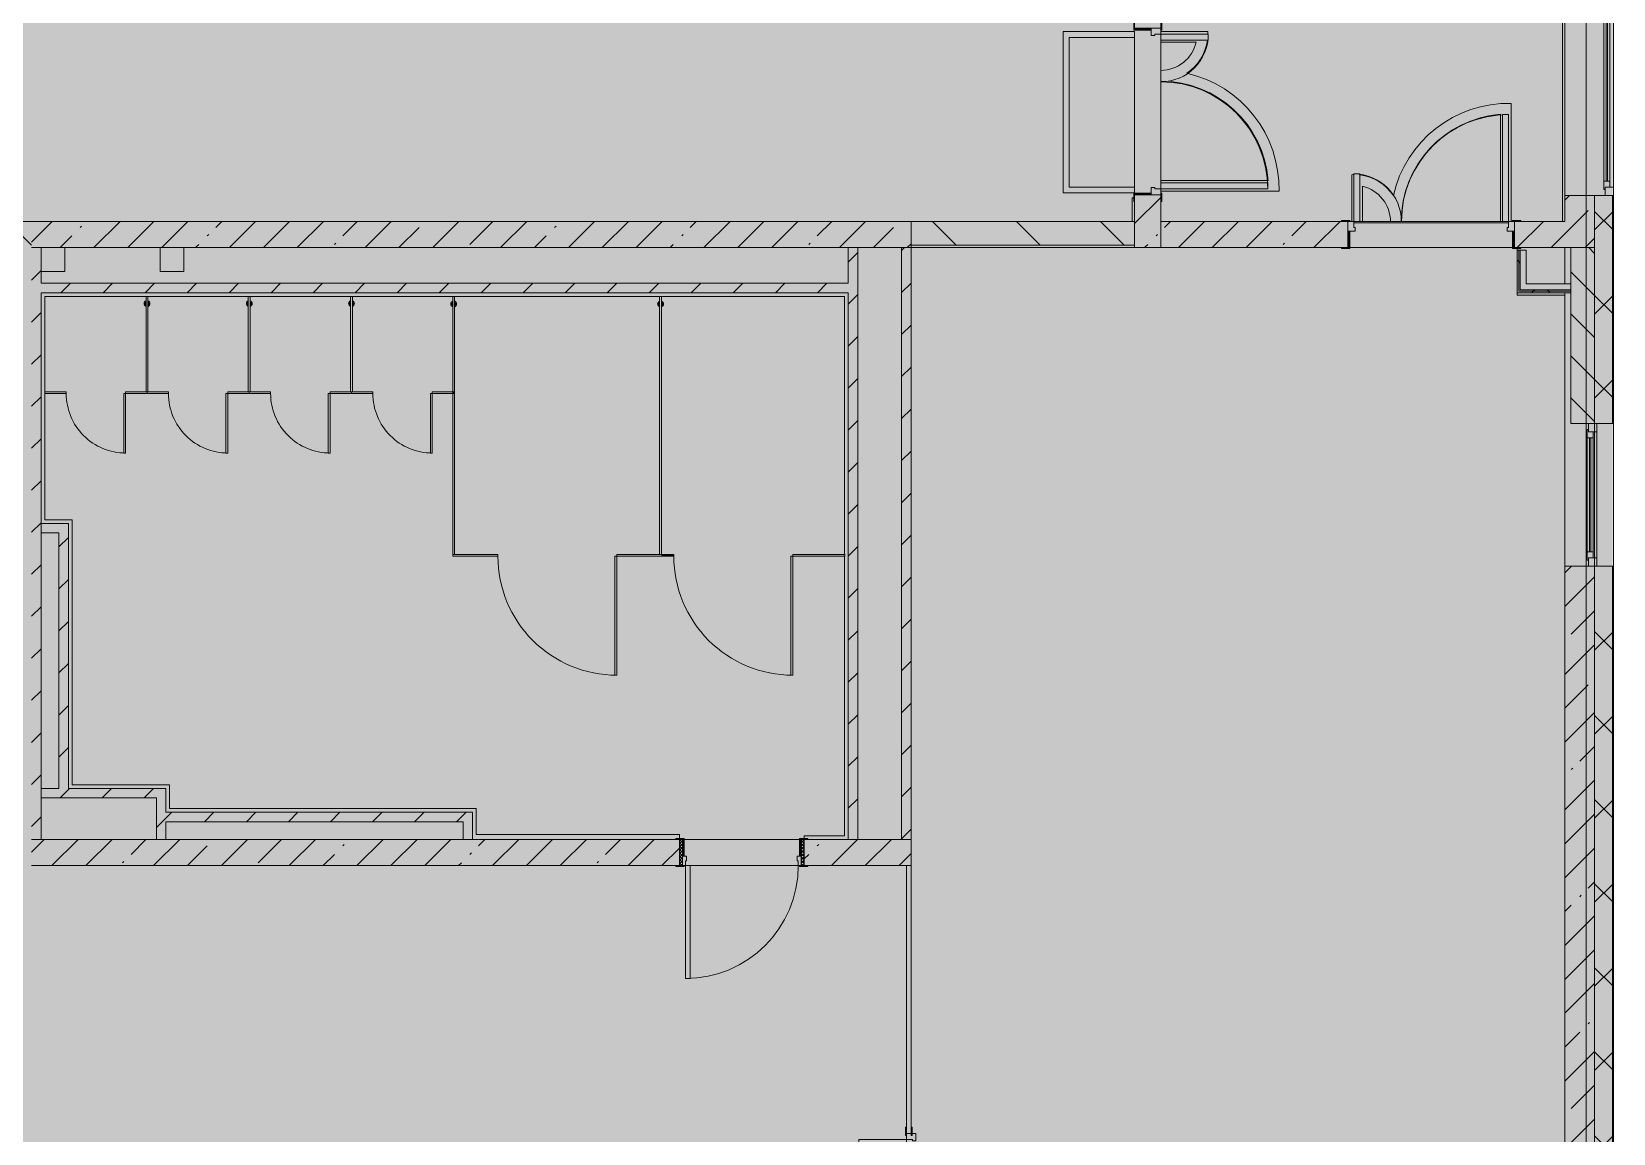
# Model space of a CAD drawing. Header units: millimetres. Extents: x 2623 to 210903, y -8553 to 29000.
# Drawn here: x 195823 to 209131, y 2927 to 12198 of the extents above; entities that cross this region are included whole.
import ezdxf

# ---------------------------------------------------------------- set-up
doc = ezdxf.new("R2010")
doc.units = ezdxf.units.MM
doc.linetypes.add('Осевая', pattern=[3175, 635, -476.25, 1587.5, -476.25])
doc.layers.add('A-DETL-GENF-6', color=7, linetype='Continuous', lineweight=9, true_color=0xc0c0c0, transparency=0.4)
for name, color, linetype, lineweight, true_color in [('A-DOOR-3', 7, 'Continuous', 5, 0xb7b7b7), ('A-DOOR-4', 7, 'Continuous', 5, 0xe2e2e2), ('A-DOOR-5', 7, 'Continuous', 5, 0xaaaaaa), ('A-DOOR-7', 7, 'Continuous', 5, 0x737373), ('A-DOOR-FRAM-3', 7, 'Continuous', 5, 0xe2e2e2), ('A-DOOR-FRAM-4', 7, 'Continuous', 5, 0xb7b7b7), ('A-DOOR-FRAM-5', 7, 'Continuous', 5, 0xaaaaaa), ('A-FLOR-2', 7, 'Continuous', 5, 0xb7b7b7), ('A-GENM-3', 7, 'Continuous', 5, 0x737373), ('A-GENM-4', 7, 'Continuous', 5, 0xe2ddcd), ('A-GLAZ-1', 7, 'Continuous', 5, 0x737373), ('A-WALL-5', 7, 'Continuous', 5, 0x737373), ('A-WALL-6', 7, 'Continuous', 9, 0x737373), ('I-WALL-3', 7, 'Continuous', 9, 0xe7e7e7), ('I-WALL-5', 7, 'Continuous', 5, 0x737373)]:
    doc.layers.add(name, color=color, linetype=linetype, lineweight=lineweight, true_color=true_color)
for name, color, linetype, lineweight in [('A-GLAZ-2', 7, 'Continuous', 5), ('A-WALL-4', 7, 'Continuous', 5), ('I-WALL-4', 7, 'Continuous', 5), ('Оси', 7, 'Continuous', 9), ('Оси-2', 7, 'Осевая', 9)]:
    doc.layers.add(name, color=color, linetype=linetype, lineweight=lineweight)
pattern_1 = [(45, (83893.37, 0), (-176.7767, 176.7767), [])]
pattern_2 = [(45, (83893.37, 0), (-285.1231, 285.1231), []), (45, (84178.5, 0), (-285.1231, 285.1231), [504.031, -100.806, 16.764, -84.042])]
pattern_3 = [(45, (83893.4, 0), (-530.33, 530.33), []), (135, (83893.4, 0), (-530.33, -530.33), [])]

# ---------------------------------------------------------------- blocks, each defined once
blk = doc.blocks.new('120_Окно_СКБ_1Ст - 120_Окно_СКБ_1Ст 1200х2500_h_ с форточкой 3-24161067-3_1_3_птичка')
at = {"layer": 'A-GLAZ-1'}
for p, q in [((-600, -127), (-600, -57)), ((-600, -57), (-530, -57)), ((600, -57), (-600, -57)), ((-530, -127), (-600, -127)), ((-600, -127), (-550, -127)), ((-530, -127), (-550, -127)), ((-550, -127), (-550, -137)), ((-530, -57), (-530, -127)), ((530, -87), (-530, -87)), ((-530, -87), (-530, -127)), ((-480, -137), (-480, -87)), ((-480, -107), (480, -107)), ((480, -117), (-480, -117)), ((480, -137), (480, -87)), ((530, -127), (530, -57)), ((530, -57), (600, -57)), ((530, -127), (530, -87)), ((600, -127), (530, -127)), ((550, -127), (530, -127)), ((550, -127), (600, -127)), ((550, -137), (550, -127)), ((600, -57), (600, -127)), ((-550, -137), (550, -137)), ((550, -137), (-550, -137))]:
    blk.add_line(p, q, dxfattribs=at)
blk = doc.blocks.new('110_Дверь_СКБ_2Ст - Д-5_п_ Из игровой в коридор-32679362-3_1_3_птичка')
at = {"layer": 'A-DOOR-4'}
for points in [[(612.5, 110), (662.5, 110), (662.5, 1010), (612.5, 1010), (612.5, 152.6)], [(-637.5, 110), (-587.5, 110), (-587.5, 510), (-637.5, 510)], [(712.5, -110), (712.5, 30), (697.5, 30), (697.5, -110)]]:
    blk.add_hatch(color=256, dxfattribs=at).paths.add_polyline_path(points)
h = blk.add_hatch(color=256, dxfattribs=at)
h.paths.add_polyline_path([(652.5, 30), (712.5, 30), (712.5, 110), (662.5, 110), (662.5, 60), (652.5, 60)])
h.paths.add_polyline_path([(-687.5, 30), (-627.5, 30), (-627.5, 60), (-637.5, 60), (-637.5, 110), (-687.5, 110)])
at = {"layer": 'A-DOOR-FRAM-3'}
for points in [[(-672.5, 110), (-672.5, 118), (-742.5, 118), (-742.5, 110)], [(-672.5, -110), (-672.5, 30), (-687.5, 30), (-687.5, -110)], [(767.5, 110), (767.5, 118), (697.5, 118), (697.5, 110), (761.2, 110)], [(-672.5, -118), (-672.5, -110), (-742.5, -110), (-742.5, -118)], [(767.5, -118), (767.5, -110), (697.5, -110), (697.5, -118), (761.2, -118)]]:
    blk.add_hatch(color=256, dxfattribs=at).paths.add_polyline_path(points)
at = {"layer": 'A-DOOR-3'}
for p, q in [((662.5, 1010), (612.5, 1010)), ((612.5, 1010), (612.5, 110)), ((662.5, 110), (662.5, 1010)), ((-637.5, 510), (-637.5, 110)), ((-587.5, 510), (-637.5, 510)), ((-587.5, 110), (-587.5, 510)), ((-637.5, 110), (-587.5, 110)), ((612.5, 110), (662.5, 110))]:
    blk.add_line(p, q, dxfattribs=at)
for centre, radius, start, end in [((662.5, 110), 900, 90, 180), ((-637.5, 110), 400, 360, 90)]:
    blk.add_arc(centre, radius, start, end, dxfattribs=at)
at = {"layer": 'A-DOOR-FRAM-4'}
for p, q in [((-672.5, 118), (-742.5, 118)), ((-742.5, 118), (-742.5, 110)), ((-742.5, 110), (-672.5, 110)), ((-637.5, 110), (-687.5, 110)), ((-687.5, 110), (-687.5, 30)), ((-687.5, 30), (-627.5, 30)), ((-672.5, 30), (-687.5, 30)), ((-687.5, 30), (-687.5, -110)), ((-672.5, 110), (-672.5, 118)), ((-672.5, -110), (-672.5, 30)), ((-637.5, 60), (-637.5, 110)), ((-627.5, 60), (-637.5, 60)), ((-627.5, 30), (-627.5, 60)), ((662.5, 60), (652.5, 60)), ((652.5, 60), (652.5, 30)), ((652.5, 30), (712.5, 30)), ((662.5, 110), (662.5, 60)), ((712.5, 110), (662.5, 110)), ((767.5, 118), (697.5, 118)), ((697.5, 118), (697.5, 110)), ((697.5, 110), (767.5, 110)), ((712.5, 30), (697.5, 30)), ((697.5, 30), (697.5, -110)), ((712.5, 30), (712.5, 110)), ((712.5, -110), (712.5, 30)), ((767.5, 110), (767.5, 118)), ((-672.5, -110), (-742.5, -110)), ((-742.5, -110), (-742.5, -118)), ((-742.5, -118), (-672.5, -118)), ((-687.5, -110), (-672.5, -110)), ((-672.5, -118), (-672.5, -110)), ((697.5, -110), (712.5, -110)), ((767.5, -110), (697.5, -110)), ((697.5, -110), (697.5, -118)), ((697.5, -118), (767.5, -118)), ((767.5, -118), (767.5, -110))]:
    blk.add_line(p, q, dxfattribs=at)
blk = doc.blocks.new('110_Дверь_СКБ_2Ст - Д-1_л_Лестничная клетка EIS60 2-32142534-3_1_3_птичка')
at = {"layer": 'A-DOOR-4'}
for points in [[(612, 110), (662, 110), (662, 1010), (612, 1010), (612, 603)], [(-588, 110), (-588, 510), (-638, 510), (-638, 110)], [(712, -110), (712, 30), (698, 25), (698, -110)]]:
    blk.add_hatch(color=256, dxfattribs=at).paths.add_polyline_path(points)
h = blk.add_hatch(color=256, dxfattribs=at)
h.paths.add_polyline_path([(652, 30), (712, 30), (712, 110), (662, 110), (662, 60), (652, 60)])
h.paths.add_polyline_path([(-688, 30), (-628, 30), (-628, 60), (-638, 60), (-638, 110), (-688, 110)])
at = {"layer": 'A-DOOR-FRAM-3'}
for points in [[(-672, 110), (-672, 118), (-742, 118), (-742, 110)], [(-672, -110), (-672, 30), (-688, 25), (-688, -110)], [(768, 110), (768, 118), (698, 118), (698, 110)], [(-672, -118), (-672, -110), (-742, -110), (-742, -118)], [(768, -118), (768, -110), (698, -110), (698, -118)]]:
    blk.add_hatch(color=256, dxfattribs=at).paths.add_polyline_path(points)
at = {"layer": 'A-DOOR-3'}
for p, q in [((662, 1010), (612, 1010)), ((612, 1010), (612, 110)), ((662, 110), (662, 1010)), ((-638, 510), (-638, 110)), ((-588, 510), (-638, 510)), ((-588, 110), (-588, 510)), ((-638, 110), (-588, 110)), ((612, 110), (662, 110))]:
    blk.add_line(p, q, dxfattribs=at)
for centre, radius, start, end in [((662, 110), 900, 90, 180), ((-638, 110), 400, 360, 90)]:
    blk.add_arc(centre, radius, start, end, dxfattribs=at)
at = {"layer": 'A-DOOR-FRAM-4'}
for p, q in [((-672, 118), (-742, 118)), ((-742, 118), (-742, 110)), ((-742, 110), (-672, 110)), ((-638, 110), (-688, 110)), ((-688, 110), (-688, 30)), ((-688, 30), (-628, 30)), ((-672, 30), (-688, 30)), ((-688, 30), (-688, -110)), ((-672, 110), (-672, 118)), ((-672, -110), (-672, 30)), ((-638, 60), (-638, 110)), ((-628, 60), (-638, 60)), ((-628, 30), (-628, 60)), ((662, 60), (652, 60)), ((652, 60), (652, 30)), ((652, 30), (712, 30)), ((662, 110), (662, 60)), ((712, 110), (662, 110)), ((768, 118), (698, 118)), ((698, 118), (698, 110)), ((698, 110), (768, 110)), ((712, 30), (698, 30)), ((698, 30), (698, -110)), ((712, 30), (712, 110)), ((712, -110), (712, 30)), ((768, 110), (768, 118)), ((-672, -110), (-742, -110)), ((-742, -110), (-742, -118)), ((-742, -118), (-672, -118)), ((-688, -110), (-672, -110)), ((-672, -118), (-672, -110)), ((698, -110), (712, -110)), ((768, -110), (698, -110)), ((698, -110), (698, -118)), ((698, -118), (768, -118)), ((768, -118), (768, -110))]:
    blk.add_line(p, q, dxfattribs=at)
blk = doc.blocks.new('110_Дверь_СКБ_1Ст_Внутренняя1 - Д-7а_л__950x2100h_Туалет-V84-3_1_3_птичка')
at = {"layer": 'A-DOOR-4'}
h = blk.add_hatch(color=256, dxfattribs=at)
h.paths.add_polyline_path([(-487.5, 110), (-487.5, 30), (-452.5, 30), (-452.5, 70), (-462.5, 70), (-462.5, 110), (-476.9, 110)])
h.paths.add_polyline_path([(512.5, 110), (487.5, 110), (487.5, 70), (477.5, 70), (477.5, 30), (512.5, 30)])
at = {"layer": 'A-DOOR-5'}
h = blk.add_hatch(dxfattribs=at)
h.set_pattern_fill('FP_15', color=256, style=0, pattern_type=2)
h.set_pattern_definition([(135, (1776.41, 174.685), (-14.14214, -14.14214), []), (225, (1776.41, 174.685), (14.14214, -14.14214), [])])
h.paths.add_polyline_path([(537.5, 110), (512.5, 110), (512.5, -110), (537.5, -110)])
at = {"layer": 'A-DOOR-FRAM-3'}
for points in [[(487.5, 1060), (447.5, 1060), (447.5, 110), (487.5, 110), (487.5, 1010.4)], [(-472.5, 118), (-542.5, 118), (-542.5, 110), (-472.5, 110)], [(-476.9, 30), (-487.5, 30), (-487.5, -110), (-472.5, -110), (-472.5, 30)], [(567.5, 118), (497.5, 118), (497.5, 110), (567.5, 110)], [(512.5, 30), (497.5, 30), (497.5, -110), (512.5, -110)], [(-472.5, -110), (-542.5, -110), (-542.5, -118), (-472.5, -118)], [(567.5, -110), (497.5, -110), (497.5, -118), (567.5, -118)]]:
    blk.add_hatch(color=256, dxfattribs=at).paths.add_polyline_path(points)
at = {"layer": 'A-DOOR-FRAM-5'}
h = blk.add_hatch(dxfattribs=at)
h.set_pattern_fill('FP_16', color=256, style=0, pattern_type=2)
h.set_pattern_definition([(45, (-346.384, 174.685), (-14.1421, 14.1421), []), (135, (-346.384, 174.685), (-14.1421, -14.1421), [])])
h.paths.add_polyline_path([(-487.5, 110), (-512.5, 110), (-512.5, -110), (-487.5, -110)])
at = {"layer": 'A-DOOR-3'}
for p, q in [((487.5, 1060), (447.5, 1060)), ((447.5, 1060), (447.5, 110)), ((487.5, 110), (487.5, 1060)), ((447.5, 110), (487.5, 110))]:
    blk.add_line(p, q, dxfattribs=at)
blk.add_arc((487.5, 110), 950, 90, 180, dxfattribs=at)
at = {"layer": 'A-DOOR-FRAM-4'}
for p, q in [((-472.5, 118), (-542.5, 118)), ((-542.5, 118), (-542.5, 110)), ((-542.5, 110), (-472.5, 110)), ((-487.5, 110), (-512.5, 110)), ((-512.5, 110), (-512.5, -110)), ((-462.5, 110), (-487.5, 110)), ((-487.5, 110), (-487.5, 30)), ((-487.5, -110), (-487.5, 110)), ((-472.5, 110), (-487.5, 110)), ((-487.5, 110), (-487.5, 109)), ((-487.5, 109), (-472.5, 109)), ((-487.5, 30), (-452.5, 30)), ((-472.5, 30), (-487.5, 30)), ((-487.5, 30), (-487.5, -110)), ((-472.5, 110), (-472.5, 118)), ((-472.5, 109), (-472.5, 110)), ((-472.5, -110), (-472.5, 30)), ((-462.5, 70), (-462.5, 110)), ((-452.5, 70), (-462.5, 70)), ((-452.5, 30), (-452.5, 70)), ((487.5, 70), (477.5, 70)), ((477.5, 70), (477.5, 30)), ((477.5, 30), (512.5, 30)), ((487.5, 110), (487.5, 70)), ((512.5, 110), (487.5, 110)), ((567.5, 118), (497.5, 118)), ((497.5, 118), (497.5, 110)), ((512.5, 110), (497.5, 110)), ((497.5, 110), (497.5, 109)), ((497.5, 110), (567.5, 110)), ((497.5, 109), (512.5, 109)), ((512.5, 30), (497.5, 30)), ((497.5, 30), (497.5, -110)), ((512.5, 30), (512.5, 110)), ((537.5, 110), (512.5, 110)), ((512.5, 110), (512.5, -110)), ((512.5, 109), (512.5, 110)), ((512.5, -110), (512.5, 30)), ((537.5, -110), (537.5, 110)), ((567.5, 110), (567.5, 118)), ((-472.5, -110), (-542.5, -110)), ((-542.5, -110), (-542.5, -118)), ((-542.5, -118), (-472.5, -118)), ((-512.5, -110), (-487.5, -110)), ((-487.5, -110), (-472.5, -110)), ((-472.5, -118), (-472.5, -110)), ((497.5, -110), (512.5, -110)), ((567.5, -110), (497.5, -110)), ((497.5, -110), (497.5, -118)), ((497.5, -118), (567.5, -118)), ((512.5, -110), (537.5, -110)), ((567.5, -118), (567.5, -110))]:
    blk.add_line(p, q, dxfattribs=at)
blk = doc.blocks.new('120_Окно_СКБ_2Ст_Фрамуга сверху - 120_Окно_СКБ_2Ст_2300х2500_h_ ДОО 2-24160916-3_1_3_птичка')
at = {"layer": 'A-GLAZ-1'}
for p, q in [((-1150, 13), (-1150, 78)), ((-1080, 13), (-1150, 13)), ((-1150, 13), (-540, 13)), ((-1080, 78), (-1080, 13)), ((-590, 53), (-1080, 53)), ((-590, 43), (-1080, 43)), ((-1080, 13), (-540, 13)), ((-590, 13), (-590, 78)), ((-520, 13), (-590, 13)), ((-520, 13), (-540, 13)), ((-540, 13), (-540, 3)), ((-540, 3), (1100, 3)), ((1100, 3), (-540, 3)), ((-520, 78), (-520, 13)), ((1080, 53), (-520, 53)), ((-520, 53), (-520, 13)), ((-470, 3), (-470, 53)), ((-470, 33), (1030, 33)), ((1030, 23), (-470, 23)), ((1030, 3), (1030, 53)), ((1080, 13), (1080, 78)), ((1080, 13), (1080, 53)), ((1150, 13), (1080, 13)), ((1100, 13), (1080, 13)), ((1100, 13), (1150, 13)), ((1100, 3), (1100, 13)), ((1150, 78), (1150, 13))]:
    blk.add_line(p, q, dxfattribs=at)
at = {"layer": 'A-GLAZ-2'}
for p, q in [((-1150, 83), (-1080, 83)), ((1150, 83), (-1150, 83)), ((-1080, 83), (1080, 83)), ((-590, 83), (-520, 83)), ((1080, 83), (1150, 83))]:
    blk.add_line(p, q, dxfattribs=at)
blk = doc.blocks.new('131_Сантехническая перегородка_Дверь 5 - СД-1-V196-3_1_3_птичка')
at = {"layer": 'A-GENM-4'}
for points in [[(70, 8), (70, -8), (250, -8), (250, 8)], [(750, 8), (750, -8), (930, -8), (930, 8)]]:
    blk.add_hatch(color=256, dxfattribs=at).paths.add_polyline_path(points)
at = {"layer": 'A-DOOR-7'}
for p, q in [((266, 508), (250, 508)), ((250, 8), (250, 508)), ((266, 8), (266, 508)), ((266, 8), (250, 8))]:
    blk.add_line(p, q, dxfattribs=at)
blk.add_arc((250, 8), 500, 360, 90, dxfattribs=at)
at = {"layer": 'A-GENM-3'}
for p, q in [((250, 8), (70, 8)), ((70, 8), (70, -8)), ((250, -8), (250, 8)), ((930, 8), (750, 8)), ((750, 8), (750, -8)), ((930, -8), (930, 8)), ((70, -8), (250, -8)), ((750, -8), (930, -8))]:
    blk.add_line(p, q, dxfattribs=at)
blk = doc.blocks.new('131_Сантехническая перегородка 6 - СП-1-V194-3_1_3_птичка')
at = {"layer": 'A-GENM-4'}
blk.add_hatch(color=256, dxfattribs=at).paths.add_polyline_path([(800, 8), (0, 8), (0, -8), (800, -8)])
at = {"layer": 'A-GENM-3'}
for p, q in [((800, 8), (0, 8)), ((0, 8), (0, -8)), ((800, -8), (800, 8)), ((0, -8), (800, -8))]:
    blk.add_line(p, q, dxfattribs=at)
at = {"layer": 'A-GENM-3', "flags": 128}
for points in [[(71, 8), (71, 9), (71, 9), (70, 9), (70, 10), (70, 10), (69, 11), (69, 11), (68, 12), (68, 12), (67, 12), (67, 13), (66, 13), (66, 13), (65, 14), (65, 14), (64, 14), (64, 14), (63, 14), (62, 15), (62, 15), (61, 15), (61, 15), (60, 15), (59, 15), (59, 15), (58, 15), (58, 15), (57, 15), (56, 15), (56, 15), (55, 15), (55, 15), (54, 14), (54, 14), (53, 14), (52, 14), (52, 13), (51, 13), (51, 13), (50, 13), (50, 12), (49, 12), (49, 11), (48, 11), (48, 11), (48, 10), (47, 10), (47, 9), (46, 9), (46, 8), (46, 8)], [(46, -8), (46, -9), (47, -9), (47, -9), (47, -10), (48, -10), (48, -11), (49, -11), (49, -12), (50, -12), (50, -12), (51, -13), (51, -13), (52, -13), (52, -14), (53, -14), (53, -14), (54, -14), (54, -14), (55, -15), (56, -15), (56, -15), (57, -15), (57, -15), (58, -15), (59, -15), (59, -15), (60, -15), (60, -15), (61, -15), (62, -15), (62, -15), (63, -15), (63, -14), (64, -14), (64, -14), (65, -14), (66, -13), (66, -13), (67, -13), (67, -13), (68, -12), (68, -12), (69, -11), (69, -11), (69, -11), (70, -10), (70, -10), (71, -9), (71, -9), (71, -8), (71, -8)]]:
    blk.add_lwpolyline(points, dxfattribs=at)
at = {"layer": 'A-GENM-3'}
for radius, start, end in [(24.6, 19.9113, 160.0887), (17.6, 45, 135), (17.6, 45, 135), (15.1, 45, 135), (24.6, 199.9113, 340.0887), (17.6, 225, 315), (17.6, 225, 315), (15.1, 225, 315)]:
    blk.add_arc((59, 0), radius, start, end, dxfattribs=at)
blk = doc.blocks.new('131_Сантехническая перегородка 7 - СП-1-V193-3_1_3_птичка')
at = {"layer": 'A-GENM-4'}
blk.add_hatch(color=256, dxfattribs=at).paths.add_polyline_path([(2166, 8), (-4, 8), (-4, -8), (2166, -8)])
at = {"layer": 'A-GENM-3'}
for p, q in [((2166, 8), (-4, 8)), ((-4, 8), (-4, -8)), ((2166, -8), (2166, 8)), ((-4, -8), (2166, -8))]:
    blk.add_line(p, q, dxfattribs=at)
at = {"layer": 'A-GENM-3', "flags": 128}
for points in [[(71, 8), (71, 9), (71, 9), (70, 9), (70, 10), (70, 10), (69, 11), (69, 11), (68, 12), (68, 12), (67, 12), (67, 13), (66, 13), (66, 13), (65, 14), (65, 14), (64, 14), (64, 14), (63, 14), (62, 15), (62, 15), (61, 15), (61, 15), (60, 15), (59, 15), (59, 15), (58, 15), (58, 15), (57, 15), (56, 15), (56, 15), (55, 15), (55, 15), (54, 14), (54, 14), (53, 14), (52, 14), (52, 13), (51, 13), (51, 13), (50, 13), (50, 12), (49, 12), (49, 11), (48, 11), (48, 11), (48, 10), (47, 10), (47, 9), (46, 9), (46, 8), (46, 8)], [(46, -8), (46, -9), (47, -9), (47, -9), (47, -10), (48, -10), (48, -11), (49, -11), (49, -12), (50, -12), (50, -12), (51, -13), (51, -13), (52, -13), (52, -14), (53, -14), (53, -14), (54, -14), (54, -14), (55, -15), (56, -15), (56, -15), (57, -15), (57, -15), (58, -15), (59, -15), (59, -15), (60, -15), (60, -15), (61, -15), (62, -15), (62, -15), (63, -15), (63, -14), (64, -14), (64, -14), (65, -14), (66, -13), (66, -13), (67, -13), (67, -13), (68, -12), (68, -12), (69, -11), (69, -11), (69, -11), (70, -10), (70, -10), (71, -9), (71, -9), (71, -8), (71, -8)]]:
    blk.add_lwpolyline(points, dxfattribs=at)
at = {"layer": 'A-GENM-3'}
for radius, start, end in [(24.6, 19.9113, 160.0887), (17.6, 45, 135), (17.6, 45, 135), (15.1, 45, 135), (24.6, 199.9113, 340.0887), (17.6, 225, 315), (17.6, 225, 315), (15.1, 225, 315)]:
    blk.add_arc((59, 0), radius, start, end, dxfattribs=at)
blk = doc.blocks.new('131_Сантехническая перегородка_Дверь МГН - СД-1-V195-3_1_3_птичка')
at = {"layer": 'A-GENM-4'}
for points in [[(-370, 8), (-370, -8), (10, -8), (10, 8)], [(1010, 8), (1010, -8), (1390, -8), (1390, 8), (1256, 8)]]:
    blk.add_hatch(color=256, dxfattribs=at).paths.add_polyline_path(points)
at = {"layer": 'A-DOOR-7'}
for p, q in [((10, 1008), (26, 1008)), ((10, 8), (10, 1008)), ((26, 8), (26, 1008)), ((10, 8), (26, 8))]:
    blk.add_line(p, q, dxfattribs=at)
blk.add_arc((10, 8), 1000, 360, 90, dxfattribs=at)
at = {"layer": 'A-GENM-3'}
for p, q in [((10, 8), (-370, 8)), ((-370, 8), (-370, -8)), ((10, -8), (10, 8)), ((1390, 8), (1010, 8)), ((1010, 8), (1010, -8)), ((1390, -8), (1390, 8)), ((-370, -8), (10, -8)), ((1010, -8), (1390, -8))]:
    blk.add_line(p, q, dxfattribs=at)
blk = doc.blocks.new('131_Сантехническая перегородка_Дверь МГН 2 - СД-1-V197-3_1_3_птичка')
at = {"layer": 'A-GENM-4'}
for points in [[(-430, 8), (-430, -8), (10, -8), (10, 8)], [(1010, 8), (1010, -8), (1110, -8), (1110, 8)]]:
    blk.add_hatch(color=256, dxfattribs=at).paths.add_polyline_path(points)
at = {"layer": 'A-DOOR-7'}
for p, q in [((10, 1008), (26, 1008)), ((10, 8), (10, 1008)), ((26, 8), (26, 1008)), ((10, 8), (26, 8))]:
    blk.add_line(p, q, dxfattribs=at)
blk.add_arc((10, 8), 1000, 360, 90, dxfattribs=at)
at = {"layer": 'A-GENM-3'}
for p, q in [((10, 8), (-430, 8)), ((-430, 8), (-430, -8)), ((10, -8), (10, 8)), ((1110, 8), (1010, 8)), ((1010, 8), (1010, -8)), ((1110, -8), (1110, 8)), ((-430, -8), (10, -8)), ((1010, -8), (1110, -8))]:
    blk.add_line(p, q, dxfattribs=at)
blk = doc.blocks.new('110_Дверь_СКБ_2Ст - Д-5_п__в составе перегородки _не входит в спец__-32680317-3_1_3_птичка')
at = {"layer": 'A-DOOR-4'}
h = blk.add_hatch(color=256, dxfattribs=at)
h.paths.add_polyline_path([(712, -20), (712, 60), (652, 60), (652, 30), (662, 30), (662, -20)])
h.paths.add_polyline_path([(-628, 60), (-688, 60), (-688, -20), (-638, -20), (-638, 30), (-628, 30)])
for points in [[(-588, -420), (-588, -20), (-638, -20), (-638, -420)], [(662, -920), (662, -20), (612, -20), (612, -920)]]:
    blk.add_hatch(color=256, dxfattribs=at).paths.add_polyline_path(points)
at = {"layer": 'A-DOOR-FRAM-3'}
for points in [[(-673, 28), (-743, 28), (-743, 20), (-673, 20)], [(767, 28), (697, 28), (697, 20), (767, 20)], [(-673, -20), (-743, -20), (-743, -28), (-673, -28)], [(767, -20), (697, -20), (697, -28), (767, -24)]]:
    blk.add_hatch(color=256, dxfattribs=at).paths.add_polyline_path(points)
at = {"layer": 'A-DOOR-3'}
for p, q in [((-638, -20), (-588, -20)), ((-638, -420), (-638, -20)), ((-588, -20), (-588, -420)), ((612, -20), (662, -20)), ((612, -920), (612, -20)), ((662, -20), (662, -920)), ((-588, -420), (-638, -420)), ((662, -920), (612, -920))]:
    blk.add_line(p, q, dxfattribs=at)
for centre, radius, start, end in [((-638, -20), 400, 270, 0), ((662, -20), 900, 180, 270)]:
    blk.add_arc(centre, radius, start, end, dxfattribs=at)
at = {"layer": 'A-DOOR-FRAM-4'}
for p, q in [((-743, 28), (-673, 28)), ((-743, 20), (-743, 28)), ((-673, 20), (-743, 20)), ((-688, 60), (-628, 60)), ((-688, -20), (-688, 60)), ((-688, 20), (-673, 20)), ((-688, 19), (-688, 20)), ((-673, 19), (-688, 19)), ((-673, 28), (-673, 20)), ((-673, 20), (-673, 19)), ((-638, 30), (-638, -20)), ((-628, 30), (-638, 30)), ((-628, 60), (-628, 30)), ((652, 60), (712, 60)), ((652, 30), (652, 60)), ((662, 30), (652, 30)), ((662, -20), (662, 30)), ((697, 20), (697, 28)), ((697, 28), (767, 28)), ((697, 19), (697, 20)), ((697, 20), (712, 20)), ((767, 20), (697, 20)), ((712, 19), (697, 19)), ((712, 60), (712, -20)), ((712, 20), (712, 19)), ((767, 28), (767, 20)), ((-743, -20), (-673, -20)), ((-743, -28), (-743, -20)), ((-673, -28), (-743, -28)), ((-638, -20), (-688, -20)), ((-673, -20), (-673, -28)), ((712, -20), (662, -20)), ((697, -28), (697, -20)), ((697, -20), (767, -20)), ((766, -28), (697, -28))]:
    blk.add_line(p, q, dxfattribs=at)

msp = doc.modelspace()

# ---------------------------------------------------------------- hatches: boundary and pattern name
at = {"layer": 'A-DETL-GENF-6'}
msp.add_hatch(color=256, dxfattribs=at).paths.add_polyline_path([(209126.4, -258), (209126.4, 21479), (177226.4, 21479), (177226.4, 27379), (168463.4, 27379), (168463.4, 10208.3), (173103.4, 10208.3), (173103.4, -258), (207881, -258)])
at = {"layer": 'A-WALL-4'}
h = msp.add_hatch(dxfattribs=at)
h.set_pattern_fill('FP_73', color=256, style=0, pattern_type=2)
h.set_pattern_definition([(45, (83893.37, 0), (-353.5534, 353.5534), []), (135, (83893.37, 0), (-353.5534, -353.5534), [])])
h.paths.add_polyline_path([(209114.6, -250), (209123.4, -250), (209123.4, 7700), (208973.4, 7700), (208973.4, -250), (209098.8, -250)])
h.paths.add_polyline_path([(209123.4, 8900), (209123.4, 10820), (208973.4, 10820), (208973.4, 8900)])
h.paths.add_polyline_path([(209123.4, 13120), (209123.4, 21400), (208973.4, 21400), (208973.4, 13120)])
h = msp.add_hatch(dxfattribs=at)
h.set_pattern_fill('FP_71', color=256, style=0, pattern_type=2)
h.set_pattern_definition([(135, (83893.37, 0), (-176.7767, -176.7767), [])])
h.paths.add_polyline_path([(208973.4, 8900), (208973.4, 10380), (208773.4, 10380), (208773.4, 8900)])
at = {"layer": 'I-WALL-3'}
for points in [[(208398.4, 10025), (208398.4, 10360), (208348.4, 10360), (208348.4, 10025)], [(208773.4, 10025), (208773.4, 10075), (208398.4, 10075), (208398.4, 10025)]]:
    msp.add_hatch(color=256, dxfattribs=at).paths.add_polyline_path(points)
at = {"layer": 'I-WALL-4'}
h = msp.add_hatch(dxfattribs=at)
h.set_pattern_fill('FP_69', color=256, style=0, pattern_type=2)
h.set_pattern_definition(pattern_2)
h.paths.add_polyline_path([(208723.4, 10600), (208973.4, 10600), (208973.4, 10820), (208723.4, 10820), (208723.4, 10642.6)])
h.paths.add_polyline_path([(208973.4, 13120), (208973.4, 21400), (208723.4, 21400), (208723.4, 13120)])
h = msp.add_hatch(dxfattribs=at)
h.set_pattern_fill('FP_69', color=256, style=0, pattern_type=2)
h.set_pattern_definition(pattern_2)
h.paths.add_polyline_path([(205103.4, 10380), (205323.4, 10380), (205323.4, 10825), (205103.4, 10825), (205103.4, 10400)])
h.paths.add_polyline_path([(205323.4, 12225), (205323.4, 13400), (205103.4, 13400), (205103.4, 12225), (205273.4, 12225)])
h.paths.add_polyline_path([(205103.4, 13900), (205323.4, 13900), (205323.4, 18600), (205103.4, 18600), (205103.4, 14691.7)])
h.paths.add_polyline_path([(205323, 19100), (205323.4, 19100), (205323.4, 19110), (205103.4, 19110), (205103.4, 19100)])
h = msp.add_hatch(dxfattribs=at)
h.set_pattern_fill('FP_72', color=256, style=0, pattern_type=2)
h.set_pattern_definition([(135, (83893.37, 0), (-353.5534, -353.5534), [])])
h.paths.add_polyline_path([(204152.1, 10400), (205103.4, 10400), (205103.4, 10600), (203223.4, 10600), (203223.4, 10400)])
h.paths.add_polyline_path([(193485.3, 10400), (194123.4, 10400), (194123.4, 10600), (192998.4, 10600), (192998.4, 10400), (193198.4, 10400)])
h.paths.add_polyline_path([(191598.4, 10400), (191598.4, 10600), (191243.4, 10600), (191243.4, 10400), (191543.4, 10400)])
h.paths.add_polyline_path([(195762.3, 10400), (195823.4, 10400), (195823.4, 10600), (195073.4, 10600), (195073.4, 10400), (195103.4, 10400)])
h = msp.add_hatch(dxfattribs=at)
h.set_pattern_fill('FP_69', color=256, style=0, pattern_type=2)
h.set_pattern_definition(pattern_2)
h.paths.add_polyline_path([(203223.4, 10380), (203223.4, 10600), (195823.4, 10600), (195823.4, 10380), (200423.3, 10380)])
h = msp.add_hatch(dxfattribs=at)
h.set_pattern_fill('FP_69', color=256, style=0, pattern_type=2)
h.set_pattern_definition(pattern_2)
h.paths.add_polyline_path([(206016.5, 10380), (206898.4, 10380), (206898.4, 10600), (205323.4, 10600), (205323.4, 10380)])
h.paths.add_polyline_path([(208973.4, 10380), (208973.4, 10600), (208298.4, 10600), (208298.4, 10380), (208813.2, 10380)])
h = msp.add_hatch(dxfattribs=at)
h.set_pattern_fill('FP_74', color=256, style=0, pattern_type=2)
h.set_pattern_definition(pattern_1)
h.paths.add_polyline_path([(195903.4, 5400), (195903.4, 10380), (195823.4, 10380), (195823.4, 5400)])
h = msp.add_hatch(dxfattribs=at)
h.set_pattern_fill('FP_74', color=256, style=0, pattern_type=2)
h.set_pattern_definition(pattern_1)
h.paths.add_polyline_path([(202773.4, 5400), (202773.4, 10380), (202693.4, 10380), (202693.4, 5400), (202753.8, 5400)])
h = msp.add_hatch(dxfattribs=at)
h.set_pattern_fill('FP_74', color=256, style=0, pattern_type=2)
h.set_pattern_definition(pattern_1)
h.paths.add_polyline_path([(203223.4, 5400), (203223.4, 10380), (203143.4, 10380), (203143.4, 5400), (203219.9, 5400)])
h = msp.add_hatch(dxfattribs=at)
h.set_pattern_fill('FP_144', color=256, style=0, pattern_type=2)
h.set_pattern_definition(pattern_3)
h.paths.add_polyline_path([(208335.9, 10000), (208335.9, 10360), (208323.4, 10360), (208323.4, 10000)])
h = msp.add_hatch(dxfattribs=at)
h.set_pattern_fill('FP_144', color=256, style=0, pattern_type=2)
h.set_pattern_definition(pattern_3)
h.paths.add_polyline_path([(208348.4, 10012.5), (208347.1, 10360), (208335.9, 10360), (208335.9, 10012.5)])
h = msp.add_hatch(dxfattribs=at)
h.set_pattern_fill('FP_74', color=256, style=0, pattern_type=2)
h.set_pattern_definition(pattern_1)
h.paths.add_polyline_path([(202693.4, 10000), (202693.4, 10080), (195903.4, 10080), (195903.4, 10000), (200423.3, 10000)])
h = msp.add_hatch(dxfattribs=at)
h.set_pattern_fill('FP_144', color=256, style=0, pattern_type=2)
h.set_pattern_definition(pattern_3)
h.paths.add_polyline_path([(208335.9, 10000), (208773.4, 10000), (208773.4, 10012.5), (208335.9, 10012.5)])
h = msp.add_hatch(dxfattribs=at)
h.set_pattern_fill('FP_144', color=256, style=0, pattern_type=2)
h.set_pattern_definition(pattern_3)
h.paths.add_polyline_path([(208773.4, 10012.5), (208773.4, 10025), (208348.4, 10025), (208348.4, 10012.5), (208398.4, 10012.5)])
h = msp.add_hatch(dxfattribs=at)
h.set_pattern_fill('FP_74', color=256, style=0, pattern_type=2)
h.set_pattern_definition(pattern_1)
h.paths.add_polyline_path([(196133.4, 5830), (196133.4, 7980), (196053.4, 7980), (196053.4, 5830)])
h = msp.add_hatch(dxfattribs=at)
h.set_pattern_fill('FP_69', color=256, style=0, pattern_type=2)
h.set_pattern_definition(pattern_2)
h.paths.add_polyline_path([(208894.5, -100), (208973.4, -100), (208973.4, 7700), (208723.4, 7700), (208723.4, -100)])
h = msp.add_hatch(dxfattribs=at)
h.set_pattern_fill('FP_74', color=256, style=0, pattern_type=2)
h.set_pattern_definition(pattern_1)
h.paths.add_polyline_path([(194143.4, 6620), (194173.4, 6620), (194173.4, 6700), (193643.4, 6700), (193643.4, 6620)])
h.paths.add_polyline_path([(195123.4, 6620), (195823.4, 6620), (195823.4, 6700), (195123.4, 6700)])
h = msp.add_hatch(dxfattribs=at)
h.set_pattern_fill('FP_74', color=256, style=0, pattern_type=2)
h.set_pattern_definition(pattern_1)
h.paths.add_polyline_path([(196873.4, 5750), (196873.4, 5830), (195903.4, 5830), (195903.4, 5750), (196694.5, 5750)])
h = msp.add_hatch(dxfattribs=at)
h.set_pattern_fill('FP_74', color=256, style=0, pattern_type=2)
h.set_pattern_definition(pattern_1)
h.paths.add_polyline_path([(196873.4, 5400), (196953.4, 5400), (196953.4, 5830), (196873.4, 5830), (196873.4, 5750)])
h = msp.add_hatch(dxfattribs=at)
h.set_pattern_fill('FP_74', color=256, style=0, pattern_type=2)
h.set_pattern_definition(pattern_1)
h.paths.add_polyline_path([(199453.4, 5550), (199453.4, 5630), (196953.4, 5630), (196953.4, 5550)])
h = msp.add_hatch(dxfattribs=at)
h.set_pattern_fill('FP_74', color=256, style=0, pattern_type=2)
h.set_pattern_definition(pattern_1)
h.paths.add_polyline_path([(199533.4, 5400), (199533.4, 5630), (199453.4, 5630), (199453.4, 5400)])
h = msp.add_hatch(dxfattribs=at)
h.set_pattern_fill('FP_69', color=256, style=0, pattern_type=2)
h.set_pattern_definition(pattern_2)
h.paths.add_polyline_path([(202353.4, 5180), (203223.4, 5180), (203219.9, 5400), (202323.4, 5400), (202323.4, 5180)])
h.paths.add_polyline_path([(195823.4, 5180), (201273.4, 5180), (201273.4, 5400), (195823.4, 5400)])

# ---------------------------------------------------------------- linework, layer by layer
at = {"layer": 'A-FLOR-2'}
for p, q in [((208702.4, 10600), (208702.4, 13450)), ((204503.4, 12197.6), (204503.4, 10840)), ((205103.4, 12197.6), (204503.4, 12197.6)), ((204553.4, 10890), (204553.4, 12147.6)), ((204553.4, 12147.6), (205103.4, 12147.6)), ((205103.4, 12147.6), (205103.4, 12197.6)), ((205718.1, 12197.6), (205323.7, 12197.6)), ((205323.7, 12197.6), (205323.7, 12175)), ((205323.7, 12125), (205323.7, 12107.6)), ((205323.7, 12107.6), (205620.8, 12107.6)), ((205323.7, 11871.4), (205323.7, 11781.4)), ((208271.2, 10600), (208271.2, 11594.3)), ((208181.2, 11501.8), (208181.2, 10599.5)), ((206226, 10946.4), (205323.7, 10946.4)), ((205323.7, 10946.4), (205323.7, 10925)), ((206930, 10993.9), (206930, 10600)), ((204503.4, 10840), (205095.4, 10840)), ((205103.4, 10890), (204553.4, 10890)), ((205082.4, 10800), (205095.4, 10800)), ((205082.4, 10600), (205082.4, 10800)), ((205103.4, 10840), (205103.4, 10890)), ((205323.7, 10875), (205323.7, 10856.4)), ((205323.7, 10856.4), (206318.5, 10856.4)), ((207020, 10599.5), (207020, 10896.6)), ((206948.8, 10599.5), (207020, 10599.5)), ((206948.8, 10590), (208248.4, 10590)), ((207256.2, 10599.5), (207346.2, 10599.5)), ((208181.2, 10599.5), (208248.4, 10599.5)), ((196103.4, 10380), (196103.4, 10180)), ((196903.4, 10180), (196903.4, 10380)), ((197103.4, 10380), (197103.4, 10180)), ((205103.4, 10380), (203223.4, 10380)), ((208323.4, 10360), (208323.4, 10372)), ((196103.4, 10180), (195903.4, 10180)), ((197103.4, 10180), (196903.4, 10180)), ((208323.4, 9980), (208323.4, 10000)), ((199366.4, 9969), (195934.4, 9969)), ((195934.4, 9969), (195934.4, 9168)), ((201106.9, 9969), (199382.4, 9969)), ((202662.4, 9969), (201122.9, 9969)), ((202662.4, 7799), (202662.4, 9969)), ((208723.4, 9980), (208323.4, 9980)), ((195934.4, 9152), (195934.4, 8091)), ((195934.4, 8091), (196164.4, 8091)), ((196164.4, 8091), (196164.4, 5861)), ((202662.4, 5431), (202662.4, 7783)), ((196164.4, 5861), (196984.4, 5861)), ((196984.4, 5861), (196984.4, 5661)), ((196984.4, 5661), (199564.4, 5661)), ((199564.4, 5661), (199564.4, 5441)), ((199564.4, 5441), (201273.4, 5441)), ((201273.4, 5441), (201273.4, 5408)), ((202323.4, 5408), (202323.4, 5431)), ((202323.4, 5431), (202662.4, 5431))]:
    msp.add_line(p, q, dxfattribs=at)
for centre, radius, start, end in [((205323.7, 12176.4), 395, 303.54048, 352.50848), ((205323.7, 12176.4), 395, 359.78737, 3.07201), ((205323.7, 12176.4), 305, 270, 346.9573), ((205323.7, 10876.4), 995, 358.8489, 77.32946), ((205323.7, 10876.4), 905, 4.43687, 90), ((208251.2, 10599.5), 995, 88.8489, 167.32946), ((208251.2, 10599.5), 905, 94.43687, 180), ((206951.2, 10599.5), 395, 90.40773, 93.07201), ((206951.2, 10599.5), 395, 33.54048, 83.14192), ((206951.2, 10599.5), 305, 0, 76.9573)]:
    msp.add_arc(centre, radius, start, end, dxfattribs=at)
at = {"layer": 'A-WALL-4'}
for p, q in [((209131.4, 7700), (209131.4, 21558)), ((209131.4, -258), (209131.4, 7700))]:
    msp.add_line(p, q, dxfattribs=at)
at = {"layer": 'A-WALL-5'}
for p, q in [((209126.4, 10820), (208973.4, 10820)), ((208973.4, 10600), (208973.4, 10380)), ((208773.4, 10380), (208773.4, 8900)), ((208773.4, 8900), (208973.4, 8900)), ((208973.4, 8900), (209126.4, 8900)), ((208973.4, 8900), (208973.4, -100)), ((209126.4, 7700), (208973.4, 7700))]:
    msp.add_line(p, q, dxfattribs=at)
at = {"layer": 'A-WALL-6'}
for p, q in [((208973.4, 10820), (208973.4, 10600)), ((208973.4, 10600), (208973.4, 10820)), ((209123.4, 8900), (209123.4, 10820)), ((209126.4, 8900), (209126.4, 10820)), ((203223.4, 10600), (203223.4, 10400)), ((205103.4, 10400), (205103.4, 10600)), ((195903.4, 10380), (195823.4, 10380)), ((208335.9, 10012.5), (208335.9, 10360)), ((208348.4, 10025), (208348.4, 10360)), ((208973.4, 10380), (208773.4, 10380)), ((208973.4, 10380), (208973.4, 8900)), ((208973.4, 8900), (208973.4, 10380)), ((208773.4, 10012.5), (208335.9, 10012.5)), ((208773.4, 10025), (208348.4, 10025)), ((209123.4, -250), (209123.4, 7700)), ((209126.4, -253), (209126.4, 7700)), ((195823.4, 5400), (195903.4, 5400)), ((202693.4, 5400), (202773.4, 5400)), ((203143.4, 5400), (203223.4, 5400)), ((203223.4, 5180), (203183.4, 5180))]:
    msp.add_line(p, q, dxfattribs=at)
at = {"layer": 'I-WALL-5'}
for p, q in [((208723.4, 18850), (208723.4, 10600)), ((205103.4, 10890), (205103.4, 12147.6)), ((205323.4, 12125), (205323.4, 10925)), ((208973.4, 10820), (208723.4, 10820)), ((205103.4, 10770), (205103.4, 10600)), ((205323.4, 10380), (205323.4, 10770)), ((205103.4, 10600), (195103.4, 10600)), ((206843.4, 10600), (205323.4, 10600)), ((207020, 10600), (207256.2, 10600)), ((207345.3, 10600), (208181.2, 10600)), ((208723.4, 10600), (208353.4, 10600)), ((208973.4, 10380), (208973.4, 10600)), ((203223.4, 10400), (205103.4, 10400)), ((203223.4, 2980), (203223.4, 10400)), ((205103.4, 10400), (205103.4, 10380)), ((195903.4, 10080), (195903.4, 10380)), ((195903.4, 10380), (203223.4, 10380)), ((202693.4, 10380), (202693.4, 10080)), ((202773.4, 5400), (202773.4, 10380)), ((203143.4, 10380), (203143.4, 5400)), ((205103.4, 10380), (206843.4, 10380)), ((208283.4, 10380), (206913.4, 10380)), ((208323.4, 10360), (208323.4, 10000)), ((208398.4, 10360), (208323.4, 10360)), ((208353.4, 10380), (208773.4, 10380)), ((208398.4, 10075), (208398.4, 10360)), ((208723.4, 10075), (208723.4, 10380)), ((202693.4, 10080), (195903.4, 10080)), ((195903.4, 5400), (195903.4, 10000)), ((195903.4, 10000), (202693.4, 10000)), ((202693.4, 10000), (202693.4, 5400)), ((208323.4, 10000), (208773.4, 10000)), ((208773.4, 10075), (208398.4, 10075)), ((208723.4, 10000), (208723.4, 150)), ((208973.4, 8900), (208973.4, 7701)), ((196133.4, 8060), (195903.4, 8060)), ((196133.4, 5830), (196133.4, 8060)), ((195903.4, 7980), (196053.4, 7980)), ((196053.4, 7980), (196053.4, 5830)), ((208723.4, 7701), (208973.4, 7701)), ((208973.4, 7700), (208723.4, 7700)), ((208973.4, -100), (208973.4, 7700)), ((196053.4, 5830), (195903.4, 5830)), ((195903.4, 5750), (196873.4, 5750)), ((196953.4, 5830), (196133.4, 5830)), ((196873.4, 5750), (196873.4, 5400)), ((196953.4, 5630), (196953.4, 5830)), ((199533.4, 5630), (196953.4, 5630)), ((199533.4, 5400), (199533.4, 5630)), ((196953.4, 5550), (199453.4, 5550)), ((196953.4, 5400), (196953.4, 5550)), ((199453.4, 5550), (199453.4, 5400)), ((201243.4, 5400), (195903.4, 5400)), ((201313.4, 5400), (202283.4, 5400)), ((202693.4, 5400), (202353.4, 5400)), ((203143.4, 5400), (202773.4, 5400)), ((195823.4, 5180), (201243.4, 5180)), ((202273.4, 5180), (201363.4, 5180)), ((202353.4, 5180), (203183.4, 5180)), ((203183.4, 5180), (203183.4, 2980))]:
    msp.add_line(p, q, dxfattribs=at)
at = {"layer": 'Оси'}
for p, q in [((208903.4, 10029.8), (208903.4, 21915.1)), ((208903.4, -1906.3), (208903.4, 9979))]:
    msp.add_line(p, q, dxfattribs=at)
at = {"layer": 'Оси-2'}
msp.add_line((208903.4, 9979), (208903.4, 10029.8), dxfattribs=at)

# ---------------------------------------------------------------- block references
at = {"layer": 'A-DOOR-3'}
for name, p, rotation in [('110_Дверь_СКБ_2Ст - Д-1_л_Лестничная клетка EIS60 2-32142534-3_1_3_птичка', (205213.4, 11537.5), 269.9999999999998), ('110_Дверь_СКБ_1Ст_Внутренняя1 - Д-7а_л__950x2100h_Туалет-V84-3_1_3_птичка', (201810.9, 5290), 180), ('110_Дверь_СКБ_2Ст - Д-5_п__в составе перегородки _не входит в спец__-32680317-3_1_3_птичка', (203203.4, 2237.5), 270)]:
    msp.add_blockref(name, p, dxfattribs=dict(at, rotation=rotation))
msp.add_blockref('110_Дверь_СКБ_2Ст - Д-5_п_ Из игровой в коридор-32679362-3_1_3_птичка', (207585.9, 10490), dxfattribs=at)
at = {"layer": 'A-GENM-3'}
for name, p, rotation in [('131_Сантехническая перегородка 6 - СП-1-V194-3_1_3_птичка', (196794.4, 9968), 270.0000000000007), ('131_Сантехническая перегородка 6 - СП-1-V194-3_1_3_птичка', (197654.4, 9968), 270.0000000000007), ('131_Сантехническая перегородка 6 - СП-1-V194-3_1_3_птичка', (198514.4, 9968), 270.0000000000007), ('131_Сантехническая перегородка 7 - СП-1-V193-3_1_3_птичка', (199374.4, 9964.9), 269.9999999999999), ('131_Сантехническая перегородка 7 - СП-1-V193-3_1_3_птичка', (201114.9, 9964.9), 269.9999999999999), ('131_Сантехническая перегородка_Дверь 5 - СД-1-V196-3_1_3_птичка', (196864.4, 9160), 180), ('131_Сантехническая перегородка_Дверь 5 - СД-1-V196-3_1_3_птичка', (197724.4, 9160), 180), ('131_Сантехническая перегородка_Дверь 5 - СД-1-V196-3_1_3_птичка', (198584.4, 9160), 180), ('131_Сантехническая перегородка_Дверь 5 - СД-1-V196-3_1_3_птичка', (199444.4, 9160), 180), ('131_Сантехническая перегородка_Дверь МГН - СД-1-V195-3_1_3_птичка', (200756.4, 7791), 180), ('131_Сантехническая перегородка_Дверь МГН 2 - СД-1-V197-3_1_3_птичка', (202236.4, 7791), 180)]:
    msp.add_blockref(name, p, dxfattribs=dict(at, rotation=rotation))
at = {"layer": 'A-GLAZ-1', "rotation": 269.9999999999999}
for name, p in [('120_Окно_СКБ_2Ст_Фрамуга сверху - 120_Окно_СКБ_2Ст_2300х2500_h_ ДОО 2-24160916-3_1_3_птичка', (209048.4, 11970)), ('120_Окно_СКБ_1Ст - 120_Окно_СКБ_1Ст 1200х2500_h_ с форточкой 3-24161067-3_1_3_птичка', (209048.4, 8300))]:
    msp.add_blockref(name, p, dxfattribs=at)

doc.saveas('drawing.dxf')
